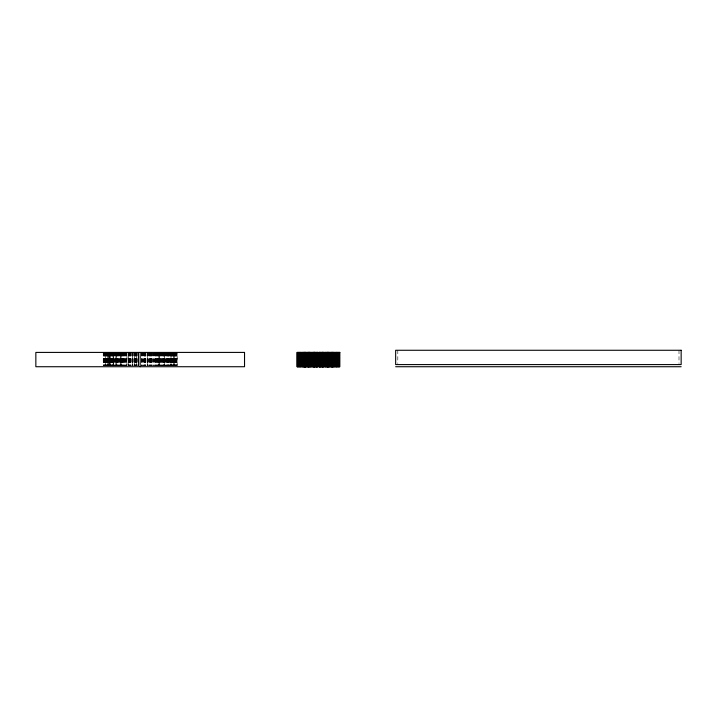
<?xml version="1.0" encoding="UTF-8"?>
<svg xmlns="http://www.w3.org/2000/svg" width="717" height="717" viewBox="0 0 717 717"><rect width="100%" height="100%" fill="white"/><g stroke="black" fill="none" stroke-linecap="round" stroke-linejoin="round"><path stroke-width="0.54" stroke-dasharray="3.58 2.69" d="M678.999 350.272L678.999 363.483M397.801 350.272L397.801 363.483M177.18 365.625L177.153 352.414L177.072 365.625M176.696 352.414L176.74 365.625M176.525 352.414L176.642 365.625M176.499 352.414L176.409 365.625M176.31 352.414L176.31 365.625M176.077 352.414L176.077 365.625M175.979 352.414L175.979 365.625M175.773 352.414L175.773 365.625M175.665 352.414L175.665 365.625M175.486 352.414L175.486 365.625M175.324 352.414L175.324 365.625M175.19 352.414L175.19 365.625M175.118 352.414L175.118 365.625M175.002 352.414L174.948 365.625M174.831 352.414L174.751 365.625M174.706 352.414L174.572 365.625L174.5 352.414M174.339 352.414L174.374 365.625M174.168 352.414L174.168 365.625M174.088 352.414L174.088 365.625M173.917 352.414L173.908 365.625M173.711 352.414L173.711 365.625M173.55 352.414L173.622 365.625M173.496 365.625L173.442 352.414L173.326 365.625M173.164 352.414L173.155 365.625M172.779 352.414L172.922 365.625M172.654 352.414L172.654 365.625M172.582 352.414L172.582 365.625M172.465 352.414L172.412 365.625M172.179 352.414L172.25 365.625M172.08 352.414L172.08 365.625M171.999 352.414L171.883 365.625M171.874 352.414L171.73 365.625M171.677 352.414L171.677 365.625M171.48 352.414L171.48 365.625M171.327 352.414L171.291 365.625M171.238 352.414L171.238 365.625M170.825 352.414L170.691 365.625M170.682 352.414L170.655 365.625M170.332 352.414L170.332 365.625M170.207 352.414L170.207 365.625M170.028 352.414L170.001 365.625M169.866 352.414L169.866 365.625M169.75 352.414L169.75 365.625M169.275 352.414L169.275 365.625M168.916 352.414L168.979 365.625M168.782 352.414L168.782 365.625M168.638 352.414L168.638 365.625M168.477 352.414L168.477 365.625M168.316 352.414L168.316 365.625M168.154 352.414L168.19 365.625M168.074 352.414L168.074 365.625M167.93 352.414L167.93 365.625M167.805 352.414L167.769 365.625M167.509 352.414L167.509 365.625M167.321 352.414L167.321 365.625M167.231 352.414L167.213 365.625M167.016 352.414L167.016 365.625M166.944 352.414L166.855 365.625M166.586 352.414L166.586 365.625M166.299 352.414L166.299 365.625M166.03 352.414L166.03 365.625M165.582 352.414L165.582 365.625M165.251 352.414L165.251 365.625M164.829 352.414L164.829 365.625M164.578 352.414L164.578 365.625M164.462 352.414L164.507 365.625M164.399 365.625L164.274 352.414L164.157 365.625M164.094 352.414L163.987 365.625M163.879 352.414L163.879 365.625M163.673 352.414L163.673 365.625M163.512 352.414L163.512 365.625M163.386 352.414L163.431 365.625M163.288 352.414L163.288 365.625M163.073 352.414L163.135 365.625M162.92 352.414L162.92 365.625M162.634 352.414L162.634 365.625M162.32 352.414L162.32 365.625M162.033 352.414L162.033 365.625M161.773 352.414L161.773 365.625M161.531 352.414L161.531 365.625M161.119 352.414L161.119 365.625M160.823 352.414L160.823 365.625M160.447 352.414L160.447 365.625M160.223 352.414L160.124 365.625M159.945 352.414L160.008 365.625M159.882 352.414L159.828 365.625M159.299 365.625L159.246 352.414L159.093 365.625M158.654 352.414L158.654 365.625M158.538 352.414L158.547 365.625M158.134 352.414L158.134 365.625M158.036 352.414L158.072 365.625M157.937 352.414L157.937 365.625M157.606 352.414L157.606 365.625M157.355 352.414L157.355 365.625M157.077 352.414L157.077 365.625M156.817 352.414L156.817 365.625M156.584 352.414L156.584 365.625M156.378 352.414L156.378 365.625M156.019 352.414L156.019 365.625M155.759 352.414L155.759 365.625M155.446 352.414L155.446 365.625M155.177 352.414L155.177 365.625M155.069 352.414L155.015 365.625M154.953 352.414L154.953 365.625M154.191 352.414L154.191 365.625M153.59 352.414L153.51 365.625M153.438 352.414L153.393 365.625M152.246 352.414L152.183 365.625M152.147 352.414L152.058 365.625M151.771 352.414L151.771 365.625M151.556 352.414L151.556 365.625M151.314 352.414L151.314 365.625M151.099 352.414L151.099 365.625M150.902 352.414L150.902 365.625M150.731 352.414L150.731 365.625M150.436 352.414L150.436 365.625M150.229 352.414L150.229 365.625M149.978 352.414L149.978 365.625M149.844 352.414L149.772 365.625M149.683 352.414L149.683 365.625M149.521 352.414L149.575 365.625M148.769 352.414L148.769 365.625M148.007 352.414L148.007 365.625M147.917 352.414L147.863 365.625M147.693 352.414L147.693 365.625L147.559 352.414M147.487 352.414L147.487 365.625M147.317 352.414L147.317 365.625M145.918 352.414L145.918 365.625M145.811 352.414L145.811 365.625M145.578 352.414L145.578 365.625M145.408 352.414L145.408 365.625M145.219 352.414L145.219 365.625M145.049 352.414L145.049 365.625M144.897 352.414L144.897 365.625M144.762 352.414L144.762 365.625M144.547 352.414L144.547 365.625M144.395 352.414L144.395 365.625M144.225 352.414L144.126 365.625M144.081 352.414L143.965 365.625M143.857 352.414L143.857 365.625M143.077 352.414L143.077 365.625M142.199 352.414L142.199 365.625M142.047 352.414L142.047 365.625M141.957 352.414L141.867 365.625M141.724 352.414L141.724 365.625M141.643 352.414L141.643 365.625M138.847 365.625L138.748 352.414L138.659 365.625M138.524 352.414L138.435 365.625M138.291 352.414L138.336 365.625M138.22 365.625L138.184 352.414L138.094 365.625M137.305 352.414L137.305 365.625M136.526 352.414L136.526 365.625M136.472 365.625L136.373 352.414L136.311 365.625M136.167 352.414L136.167 365.625M135.988 352.414L135.988 365.625M135.845 352.414L135.845 365.625M135.621 352.414L135.621 365.625M135.486 352.414L135.486 365.625M135.343 352.414L135.343 365.625M135.172 352.414L135.172 365.625M134.984 352.414L134.984 365.625M134.805 352.414L134.805 365.625M134.572 365.625L134.572 352.414L134.464 365.625M133.075 352.414L133.075 365.625M133.004 352.414L132.905 365.625M132.824 352.414L132.753 365.625M132.69 352.414L132.645 365.625M131.623 352.414L131.623 365.625M130.87 352.414L130.808 365.625M130.7 352.414L130.754 365.625M130.611 352.414L130.548 365.625M130.404 352.414L130.404 365.625M130.153 352.414L130.153 365.625M129.947 352.414L129.947 365.625M129.66 352.414L129.66 365.625M129.481 352.414L129.481 365.625M129.284 352.414L129.284 365.625M129.069 352.414L129.069 365.625M128.836 352.414L128.836 365.625M128.621 352.414L128.621 365.625M128.334 365.625L128.334 352.414L128.209 365.625M126.766 352.414L126.766 365.625M126.201 352.414L126.201 365.625M125.439 352.414L125.493 365.625M125.314 352.414L125.314 365.625M125.125 352.414L125.125 365.625M124.946 352.414L124.946 365.625M124.624 352.414L124.624 365.625M124.373 352.414L124.373 365.625M124.014 352.414L124.014 365.625M123.799 352.414L123.799 365.625M123.566 352.414L123.566 365.625M123.315 352.414L123.315 365.625M123.037 352.414L123.037 365.625M122.777 352.414L122.777 365.625M122.446 352.414L122.446 365.625M122.347 352.414L122.311 365.625M122.249 352.414L122.249 365.625M121.845 352.414L121.845 365.625M121.729 352.414L121.729 365.625M121.576 352.414L121.576 365.625M121.478 352.414L121.478 365.625M121.352 352.414L121.245 365.625M121.191 352.414L121.128 365.625L121.065 352.414M120.51 352.414L120.564 365.625M120.438 352.414L120.438 365.625M119.945 352.414L119.945 365.625M119.569 352.414L119.569 365.625M119.273 352.414L119.273 365.625M118.861 352.414L118.861 365.625M118.619 352.414L118.619 365.625M118.35 352.414L118.35 365.625M118.063 352.414L118.063 365.625M117.749 352.414L117.749 365.625M117.355 352.414L117.355 365.625M117.31 352.414L117.337 365.625M117.104 352.414L117.104 365.625M116.961 352.414L116.961 365.625M116.871 352.414L116.772 365.625L116.71 352.414M116.513 352.414L116.513 365.625M116.405 352.414L116.405 365.625M116.297 352.414L116.181 365.625M116.082 352.414L116.109 365.625M115.921 352.414L115.876 365.625L115.813 352.414M115.562 352.414L115.562 365.625M115.141 352.414L115.141 365.625M114.81 352.414L114.81 365.625M114.353 352.414L114.353 365.625M114.093 352.414L114.093 365.625M113.806 352.414L113.806 365.625M113.528 352.414L113.537 365.625L113.367 352.414M113.178 352.414L113.178 365.625L113.062 352.414M112.874 352.414L112.874 365.625M112.847 352.414L112.847 365.625M112.659 352.414L112.578 365.625M112.515 352.414L112.452 365.625M112.318 352.414L112.309 365.625M112.228 352.414L112.193 365.625M112.076 352.414L112.076 365.625M111.915 352.414L111.924 365.625M111.753 352.414L111.753 365.625M111.61 352.414L111.61 365.625M111.467 352.414L111.404 365.625M111.117 352.414L111.117 365.625M110.633 352.414L110.633 365.625M110.526 352.414L110.517 365.625M110.051 352.414L110.051 365.625M109.755 352.414L109.853 365.625M109.692 352.414L109.728 365.625M109.558 352.414L109.441 365.625L109.378 352.414M108.912 352.414L108.912 365.625M108.706 352.414L108.706 365.625L108.554 352.414M108.5 352.414L108.41 365.625M108.348 352.414L108.384 365.625M108.204 352.414L108.097 365.625M108.007 352.414L107.98 365.625M107.926 352.414L107.81 365.625L107.729 352.414M107.604 352.414L107.532 365.625M107.469 352.414L107.469 365.625M107.218 352.414L107.236 365.625M107.138 352.414L107.066 365.625M106.95 352.414L107.021 365.625M106.887 352.414L106.896 365.625M106.672 352.414L106.672 365.625M106.483 352.414L106.537 365.625M106.304 352.414L106.304 365.625M106.224 352.414L106.224 365.625M106.008 352.414L105.713 365.625M105.677 352.414L105.65 365.625M105.444 352.414L105.444 365.625L105.274 352.414M105.175 352.414L105.193 365.625M105.067 352.414L105.067 365.625M104.924 352.414L104.906 365.625M104.718 352.414L104.718 365.625M104.619 352.414L104.619 365.625M104.413 352.414L104.413 365.625M104.306 352.414L104.306 365.625M104.073 352.414L104.073 365.625M103.983 352.414L103.983 365.625M103.893 352.414L103.893 365.625M103.642 352.414L103.642 365.625M103.32 352.414L103.32 365.625M103.23 352.414L103.23 365.625M171.005 365.625L171.005 352.414L170.951 365.625M158.914 365.625L158.914 352.414L158.807 365.625M132.466 365.625L132.466 352.414L132.385 365.625M126.927 365.625L126.954 352.414L126.882 365.625M120.259 365.625L120.259 352.414L120.16 365.625M110.355 365.625L110.355 352.414L110.301 365.625M109.145 365.625L109.145 352.414L109.065 365.625"/><path stroke-width="1.08" d="M395.659 366.728L681.15 366.728M339.473 352.414L339.473 366.728M339.096 352.414L339.096 366.728M338.998 352.414L338.998 366.728M338.576 352.414L338.576 366.728M338.173 352.414L338.173 366.728M337.761 352.414L337.761 366.728M337.366 352.414L337.366 366.728M337.017 352.414L337.017 366.728M336.685 352.414L336.685 366.728M336.398 352.414L336.398 366.728M336.13 352.414L336.139 366.728M335.968 352.414L335.968 366.728M335.341 352.414L335.341 366.728M334.938 352.414L334.938 366.728M334.525 352.414L334.525 366.728M334.149 352.414L334.149 366.728M333.799 352.414L333.799 366.728M333.486 352.414L333.486 366.728M333.208 352.414L333.208 366.728M332.966 352.414L332.966 366.728M332.76 352.414L332.76 366.728M332.589 352.414L332.589 366.728M332.446 352.414L332.446 366.728M332.24 352.414L332.24 366.728M332.061 352.414L332.061 366.728M331.881 352.414L331.881 366.728M331.711 352.414L331.711 366.728M331.639 352.414L331.568 366.728M331.496 366.728L331.155 352.414M330.958 352.414L331.03 366.728M330.456 352.414L330.456 366.728M330.089 352.414L330.089 366.728M329.712 352.414L329.712 366.728M329.381 352.414L329.381 366.728M329.076 352.414L329.076 366.728M328.807 352.414L328.807 366.728M328.583 352.414L328.583 366.728M328.377 352.414L328.377 366.728M328.207 352.414L328.207 366.728M328.072 352.414L328.072 366.728M327.956 352.414L327.956 366.728M327.812 352.414L327.678 366.728M327.544 352.414L327.544 366.728M327.409 352.414L327.409 366.728L327.284 352.414M327.113 352.414L327.23 366.728M326.979 352.414L327.069 366.728M326.692 352.414L326.692 366.728M326.334 352.414L326.334 366.728M325.966 352.414L325.966 366.728M325.751 352.414L325.769 366.728M325.706 352.414L325.679 366.728M325.545 352.414L325.536 366.728M324.389 352.414L324.389 366.728M324.093 352.414L324.093 366.728M323.797 352.414L323.797 366.728M323.537 352.414L323.537 366.728M323.313 352.414L323.313 366.728M323.116 352.414L323.116 366.728M322.955 352.414L322.955 366.728M322.811 352.414L322.811 366.728M322.704 352.414L322.605 366.728M322.542 352.414L322.453 366.728M322.39 352.414L322.309 366.728M322.229 352.414L322.184 366.728M322.139 352.414L322.041 366.728M321.996 352.414L321.861 366.728M321.548 352.414L321.548 366.728M321.144 352.414L321.144 366.728M320.732 352.414L320.732 366.728M320.445 352.414L320.374 366.728M320.338 366.728L320.23 352.414L320.06 366.728M320.015 352.414L319.943 366.728M319.863 352.414L319.863 366.728M319.63 352.414L319.755 366.728M319.468 352.414L319.468 366.728M319.28 352.414L319.28 366.728M319.092 352.414L319.092 366.728M317.739 352.414L317.739 366.728M317.541 352.414L317.541 366.728M317.353 352.414L317.353 366.728M317.201 352.414L317.066 366.728M316.968 366.728L316.968 352.414L316.815 366.728M316.672 366.728L316.645 352.414L316.493 366.728M316.448 352.414L316.412 366.728M316.089 352.414L316.089 366.728M315.686 352.414L315.686 366.728M315.283 352.414L315.283 366.728M314.996 352.414L314.996 366.728M314.924 352.414L314.88 366.728M314.736 352.414L314.781 366.728M314.602 352.414L314.646 366.728M314.44 352.414L314.512 366.728M314.378 352.414L314.288 366.728M314.216 352.414L314.127 366.728M314.019 352.414L314.019 366.728M313.876 352.414L313.876 366.728M313.714 352.414L313.714 366.728M313.517 352.414L313.517 366.728M313.284 352.414L313.284 366.728M313.024 352.414L313.024 366.728M312.737 352.414L312.737 366.728M312.442 352.414L312.442 366.728M311.241 352.414L311.259 366.728M311.151 366.728L311.16 352.414L310.954 366.728M310.864 352.414L310.864 366.728M310.497 352.414L310.497 366.728M310.138 352.414L310.138 366.728M309.762 352.414L309.807 366.728L309.654 352.414M309.547 352.414L309.484 366.728L309.421 352.414M309.287 352.414L309.287 366.728M309.152 352.414L309.018 366.728M308.866 352.414L308.866 366.728M308.758 352.414L308.758 366.728M308.615 352.414L308.615 366.728M308.453 352.414L308.453 366.728M308.247 352.414L308.247 366.728M308.014 352.414L308.014 366.728M307.745 352.414L307.745 366.728M307.45 352.414L307.45 366.728M307.109 352.414L307.109 366.728M306.742 352.414L306.742 366.728M306.374 352.414L306.374 366.728M305.765 352.414L305.8 366.728M305.603 352.414L305.675 366.728M305.541 352.414L305.487 366.728M305.388 366.728L305.325 352.414L305.191 366.728M305.11 352.414L305.11 366.728M304.949 352.414L304.949 366.728M304.77 352.414L304.77 366.728M304.582 352.414L304.582 366.728M304.384 352.414L304.384 366.728M304.241 352.414L304.241 366.728M304.071 352.414L304.071 366.728M303.865 352.414L303.865 366.728M303.614 352.414L303.614 366.728M303.345 352.414L303.345 366.728M303.031 352.414L303.031 366.728M302.682 352.414L302.682 366.728M302.305 352.414L302.305 366.728M301.884 352.414L301.884 366.728M301.481 352.414L301.481 366.728M300.692 352.414L300.692 366.728M300.432 352.414L300.432 366.728M300.145 352.414L300.145 366.728M299.814 352.414L299.814 366.728M299.455 352.414L299.455 366.728M299.07 352.414L299.07 366.728M298.648 352.414L298.648 366.728M298.254 352.414L298.254 366.728M297.349 352.414L297.349 366.728M140.191 352.414L140.191 366.728M681.15 350.272L395.659 350.272L395.659 364.586L681.15 364.586L681.15 350.272M244.533 352.414L35.85 352.414L35.85 366.728L244.533 366.728L244.533 352.414M339.831 352.414L296.99 352.414L296.99 366.728L339.831 366.728L339.831 352.414M297.833 366.728L297.833 352.414L297.734 366.728"/></g></svg>
